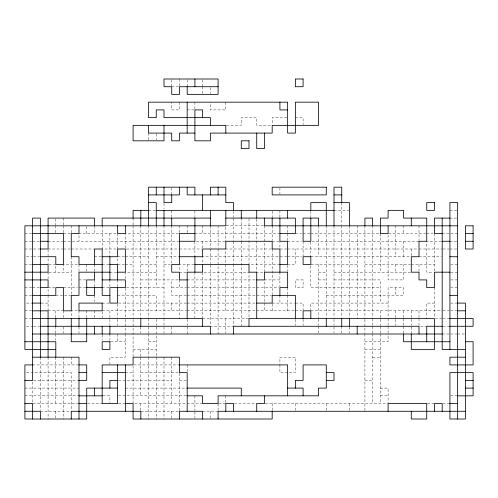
<?xml version="1.0" encoding="UTF-8"?>
<svg xmlns="http://www.w3.org/2000/svg" width="498" height="498" viewBox="0 0 498 498"><rect width="100%" height="100%" fill="white"/><g stroke="black" fill="none" stroke-linecap="round" stroke-linejoin="round"><path stroke-width="0.37" stroke-dasharray="2.49 1.87" d="M171.723 86.72L178.676 86.72M187.18 109.902L194.133 109.902M286.867 117.634L272.182 117.634L272.182 124.587M295.364 117.634L303.095 117.634L303.095 124.587M226.59 125.359L241.275 125.359L241.275 117.634L256.725 117.634L256.725 125.359L271.41 125.359M148.541 210.361L155.494 210.361M334.002 210.361L348.687 210.361M449.918 210.361L456.871 210.361M449.918 218.087L456.871 218.087M263.685 225.818L225.818 225.818L225.818 241.275M24.9 233.543L31.853 233.543M63.539 233.543L70.492 233.543M116.084 233.543L78.995 233.543L78.995 241.275M178.676 233.543L125.359 233.543L125.359 249L178.676 249M194.905 233.543L279.135 233.543M295.364 233.543L301.545 233.543M303.095 233.543L310.049 233.543M310.82 233.543L379.594 233.543M425.964 233.543L388.098 233.543L388.098 279.913L403.554 279.913L403.554 264.457M426.736 233.543L432.918 233.543M442.187 233.543L457.643 233.543M24.9 241.275L31.853 241.275M32.625 241.275L39.585 241.275M48.082 241.275L62.767 241.275M63.539 241.275L178.676 241.275M225.046 241.275L194.905 241.275L194.905 256.725M272.182 241.275L279.135 241.275M287.639 241.275L301.545 241.275M419.005 241.275L310.82 241.275L310.82 255.953M441.415 241.275L426.736 241.275L426.736 272.182L432.918 272.182M449.918 241.275L457.643 241.275M24.9 249L31.853 249M33.403 249L40.357 249M48.082 249L62.767 249M63.539 249L70.492 249M71.264 249L93.674 249M116.084 249L102.177 249L102.177 225.818M179.454 249L201.864 249M271.41 249L225.818 249L225.818 310.82M286.867 249L279.913 249L279.913 241.275M287.639 249L418.233 249M419.005 249L442.187 249M442.965 249L449.146 249M449.918 249L457.643 249M26.444 256.725L31.853 256.725M33.403 256.725L39.585 256.725M94.446 256.725L101.405 256.725M124.587 256.725L117.634 256.725L117.634 263.685M125.359 256.725L148.541 256.725M156.266 256.725L179.454 256.725M286.867 256.725L202.636 256.725L202.636 263.685M287.639 256.725L301.545 256.725M310.82 256.725L410.508 256.725M419.005 256.725L441.415 256.725M24.9 264.457L31.853 264.457M48.854 264.457L55.813 264.457L55.813 272.182M77.445 264.457L63.539 264.457L63.539 272.182M102.177 264.457L109.13 264.457M117.634 264.457L124.587 264.457M125.359 264.457L133.084 264.457M140.816 264.457L156.266 264.457M163.998 264.457L170.179 264.457M194.133 264.457L179.454 264.457L179.454 271.41M279.913 264.457L249 264.457L249 218.087M287.639 264.457L295.364 264.457L295.364 249M357.184 264.457L310.82 264.457L310.82 287.639L380.366 287.639M364.916 264.457L410.508 264.457M411.28 264.457L434.461 264.457M450.69 264.457L457.643 264.457M48.854 272.182L71.264 272.182M109.902 272.182L117.634 272.182M156.266 272.182L125.359 272.182L125.359 279.135M179.454 272.182L186.408 272.182M318.546 272.182L326.277 272.182M334.002 272.182L410.508 272.182M450.69 272.182L457.643 272.182M78.995 279.913L85.949 279.913M140.816 279.913L178.676 279.913M187.18 279.913L256.725 279.913M279.913 279.913L264.457 279.913L264.457 301.545M318.546 279.913L326.277 279.913M334.002 279.913L380.366 279.913L380.366 303.095M450.69 279.913L457.643 279.913M24.9 287.639L31.853 287.639M32.625 287.639L39.585 287.639M48.082 287.639L55.813 287.639M63.539 287.639L77.445 287.639M78.995 287.639L85.949 287.639M102.177 287.639L109.13 287.639M163.998 287.639L125.359 287.639L125.359 317.774M171.723 287.639L186.408 287.639M187.18 287.639L255.953 287.639M256.725 287.639L279.135 287.639M450.69 287.639L456.871 287.639M24.9 295.364L31.853 295.364M55.813 295.364L70.492 295.364M117.634 295.364L156.266 295.364L156.266 310.82M186.408 295.364L171.723 295.364L171.723 279.913M187.18 295.364L271.41 295.364M326.277 295.364L403.554 295.364L403.554 287.639L388.098 287.639L388.098 317.774M26.444 303.095L31.853 303.095M41.129 303.095L48.082 303.095M102.177 303.095L109.13 303.095M186.408 303.095L117.634 303.095L117.634 317.774M187.18 303.095L255.953 303.095M272.182 303.095L294.592 303.095M295.364 303.095L303.095 303.095L303.095 310.049M388.098 303.095L310.82 303.095L310.82 310.049M434.461 303.095L426.736 303.095L426.736 317.774M450.69 303.095L457.643 303.095M24.9 310.82L31.853 310.82M48.082 310.82L62.767 310.82M77.445 310.82L71.264 310.82L71.264 317.774M102.177 310.82L186.408 310.82M187.18 310.82L255.953 310.82M256.725 310.82L294.592 310.82M295.364 310.82L301.545 310.82M310.82 310.82L442.187 310.82M442.965 310.82L449.146 310.82M450.69 310.82L457.643 310.82M24.9 318.546L32.625 318.546M202.636 318.546L249 318.546L249 272.182L202.636 272.182L202.636 317.774M435.233 318.546L442.187 318.546M442.965 318.546L449.918 318.546M26.444 326.277L32.625 326.277M33.403 326.277L39.585 326.277M420.555 326.277L426.736 326.277M442.965 326.277L449.918 326.277M442.187 334.002L449.918 334.002M450.69 334.002L456.871 334.002M457.643 334.002L464.597 334.002M110.674 341.734L125.359 341.734M148.541 341.734L156.266 341.734M364.916 341.734L388.098 341.734L388.098 334.002M133.084 349.459L156.266 349.459M364.916 349.459L380.366 349.459M372.641 357.184L380.366 357.184M32.625 364.916L78.995 364.916M133.856 364.916L179.454 364.916M26.444 372.641L71.264 372.641L71.264 410.508M125.359 372.641L133.084 372.641M140.816 372.641L179.454 372.641L179.454 411.28L140.816 411.28M287.639 372.641L279.913 372.641L279.913 364.916M289.182 372.641L295.364 372.641L295.364 357.184L279.913 357.184L279.913 364.144M33.403 380.366L78.995 380.366M118.406 380.366L171.723 380.366M179.454 380.366L187.18 380.366M364.916 380.366L372.641 380.366M24.9 388.098L78.995 388.098M125.359 388.098L187.18 388.098M380.366 388.098L388.098 388.098L388.098 402.776M24.9 395.823L78.995 395.823M102.949 395.823L109.902 395.823L109.902 402.776M118.406 395.823L187.18 395.823M380.366 395.823L388.098 395.823M450.69 395.823L457.643 395.823M78.995 403.554L32.625 403.554L32.625 380.366M87.492 403.554L102.177 403.554M118.406 403.554L125.359 403.554M202.636 403.554L133.084 403.554L133.084 364.916M218.865 403.554L225.818 403.554M234.315 403.554L256.725 403.554M265.229 403.554L388.098 403.554M427.508 403.554L434.461 403.554M442.965 403.554L449.918 403.554M40.357 411.28L71.264 411.28M202.636 411.28L218.087 411.28M434.461 233.543L434.461 271.41M434.461 287.639L434.461 317.774M419.005 225.818L419.005 240.497M419.005 264.457L419.005 271.41M419.005 310.82L419.005 317.774M419.005 318.546L419.005 325.505M411.28 249L411.28 255.953M411.28 310.82L411.28 317.774M411.28 319.324L411.28 325.505M411.28 327.049L411.28 333.23M403.554 225.818L403.554 233.543M403.554 241.275L403.554 256.725M403.554 310.82L403.554 317.774M403.554 318.546L403.554 325.505M403.554 326.277L403.554 333.23M395.823 225.818L395.823 256.725M395.823 264.457L395.823 272.182M395.823 287.639L395.823 295.364M395.823 310.82L395.823 317.774M395.823 319.324L395.823 325.505M388.098 318.546L388.098 325.505M388.098 326.277L388.098 333.23M380.366 233.543L380.366 272.182M380.366 310.82L380.366 317.774M380.366 319.324L380.366 325.505M380.366 326.277L380.366 333.23M380.366 334.002L380.366 403.554M372.641 225.818L372.641 317.774M372.641 318.546L372.641 325.505M372.641 326.277L372.641 333.23M372.641 334.002L372.641 403.554M364.916 225.818L364.916 317.774M364.916 319.324L364.916 333.23M364.916 334.002L364.916 410.508M357.184 225.818L357.184 317.774M349.459 225.818L349.459 318.546M349.459 327.049L349.459 333.23M349.459 403.554L349.459 410.508M341.734 202.636L341.734 225.046M341.734 225.818L341.734 317.774M341.734 326.277L341.734 333.23M334.002 225.818L334.002 317.774M334.002 319.324L334.002 325.505M334.002 327.049L334.002 333.23M326.277 225.818L326.277 317.774M326.277 403.554L326.277 410.508M318.546 225.818L318.546 256.725M318.546 264.457L318.546 318.546M318.546 319.324L318.546 325.505M318.546 326.277L318.546 333.23M310.82 211.133L310.82 217.315M303.095 241.275L303.095 255.953M303.095 319.324L303.095 325.505M295.364 319.324L295.364 325.505M295.364 403.554L295.364 410.508M287.639 225.818L287.639 232.771M287.639 233.543L287.639 240.497M287.639 265.229L287.639 271.41M287.639 287.639L287.639 294.592M287.639 295.364L287.639 310.82M279.913 187.951L279.913 194.133M279.913 210.361L279.913 217.315M279.913 272.182L279.913 286.867M279.913 295.364L279.913 303.095M272.182 211.133L272.182 217.315M272.182 225.818L272.182 240.497M272.182 249L272.182 294.592M272.182 303.867L272.182 310.82M272.182 403.554L272.182 410.508M264.457 225.818L264.457 272.182L256.725 272.182L256.725 218.087M264.457 303.095L264.457 310.82M241.275 218.087L241.275 240.497M241.275 241.275L241.275 326.277M233.543 211.133L233.543 217.315M233.543 218.087L233.543 240.497M233.543 241.275L233.543 263.685M233.543 264.457L233.543 326.277L210.361 326.277L210.361 264.457M225.818 102.177L225.818 109.902L210.361 109.902L210.361 102.177M225.818 318.546L225.818 333.23M225.818 395.823L225.818 402.776M218.087 225.818L218.087 248.228M218.087 249L218.087 334.002M218.087 403.554L218.087 410.508M210.361 87.492L210.361 93.674M210.361 225.818L210.361 248.228M210.361 249L210.361 263.685M210.361 411.28L210.361 418.233M202.636 79.767L202.636 85.949M202.636 86.72L202.636 93.674M202.636 225.818L202.636 233.543M202.636 241.275L202.636 248.228M194.905 102.177L194.905 109.13M194.905 211.133L194.905 217.315M194.905 272.182L194.905 317.774M194.905 395.823L194.905 410.508M194.905 412.051L194.905 418.233M187.18 79.767L187.18 85.949M187.18 225.818L187.18 232.771M187.18 264.457L187.18 271.41M187.18 319.324L187.18 325.505M187.18 327.049L187.18 334.002M187.18 364.916L187.18 371.869M179.454 78.995L179.454 85.949M179.454 102.177L179.454 109.902L171.723 109.902L171.723 102.177M179.454 225.818L179.454 232.771M179.454 279.913L179.454 287.639M179.454 295.364L179.454 317.774M171.723 79.767L171.723 85.949M171.723 187.951L171.723 194.133M171.723 210.361L171.723 217.315M171.723 225.818L171.723 263.685M171.723 303.095L171.723 310.82M171.723 327.049L171.723 334.002M171.723 357.184L171.723 403.554M171.723 411.28L171.723 419.005M163.998 203.408L163.998 208.818M163.998 225.818L163.998 317.774M163.998 318.546L163.998 325.505M163.998 327.049L163.998 333.23M163.998 357.184L163.998 419.005M156.266 133.856L156.266 140.044M156.266 225.818L156.266 287.639M156.266 319.324L156.266 325.505M156.266 327.049L156.266 356.412M156.266 357.184L156.266 419.005M148.541 133.084L148.541 140.044M148.541 225.818L148.541 317.774M148.541 318.546L148.541 325.505M148.541 327.049L148.541 333.23M148.541 334.002L148.541 356.412M148.541 357.184L148.541 419.005M140.816 225.818L140.816 317.774M140.816 327.049L140.816 333.23M140.816 349.459L140.816 356.412M140.816 357.184L140.816 395.823M140.816 403.554L140.816 410.508M133.084 218.087L133.084 225.046M133.084 225.818L133.084 317.774M133.084 319.324L133.084 356.412M125.359 319.324L125.359 333.23M125.359 334.002L125.359 357.184L109.902 357.184L109.902 364.144M117.634 233.543L117.634 249M117.634 279.913L117.634 286.867M117.634 319.324L117.634 325.505M117.634 334.002L117.634 341.734M109.902 233.543L109.902 255.953M109.902 279.913L109.902 286.867M109.902 310.82L109.902 317.774M109.902 319.324L109.902 325.505M109.902 334.002L109.902 340.184M102.177 311.592L102.177 317.774M102.177 334.774L102.177 340.184M94.446 225.818L94.446 233.543M94.446 264.457L94.446 271.41M94.446 279.913L94.446 286.867M94.446 295.364L94.446 301.545M94.446 310.82L94.446 317.774M86.72 226.59L86.72 233.543M86.72 264.457L86.72 271.41M86.72 310.82L86.72 317.774M78.995 264.457L78.995 271.41M78.995 310.82L78.995 317.774M78.995 327.049L78.995 333.23M71.264 225.818L71.264 232.771M71.264 256.725L71.264 295.364M71.264 357.184L71.264 364.916M63.539 218.087L63.539 225.046M63.539 225.818L63.539 232.771M63.539 310.82L63.539 317.774M63.539 327.049L63.539 333.23M63.539 357.184L63.539 419.005M55.813 218.865L55.813 225.046M55.813 225.818L55.813 232.771M55.813 310.82L55.813 317.774M55.813 326.277L55.813 333.23M55.813 334.002L55.813 340.184M55.813 357.184L55.813 403.554M55.813 411.28L55.813 418.233M48.082 249.772L48.082 263.685M48.082 272.182L48.082 279.135M48.082 289.182L48.082 294.592M48.082 295.364L48.082 310.049M48.082 357.184L48.082 419.005M40.357 357.184L40.357 410.508M303.095 279.913L295.364 279.913L295.364 287.639L303.095 287.639L303.095 279.913"/><path stroke-width="0.75" d="M218.087 86.72L179.454 86.72L179.454 94.446L171.723 94.446L171.723 86.72L163.998 86.72L163.998 78.995L218.087 78.995L218.087 94.446L187.18 94.446L187.18 86.72M287.639 109.902L279.913 109.902L279.913 102.177M194.905 133.084L179.454 133.084L179.454 140.816L171.723 140.816L171.723 133.084L148.541 133.084L148.541 125.359M148.541 194.905L179.454 194.905L179.454 187.18M225.818 194.905L187.18 194.905L187.18 187.18M334.002 194.905L341.734 194.905M148.541 202.636L156.266 202.636L156.266 225.818M334.002 202.636L349.459 202.636L349.459 225.818M148.541 210.361L133.084 210.361L133.084 218.087M156.266 210.361L334.002 210.361M210.361 218.087L102.177 218.087L102.177 225.818M225.818 218.087L295.364 218.087L295.364 233.543L279.913 233.543M449.918 218.087L434.461 218.087L434.461 233.543L442.187 233.543M457.643 225.818L264.457 225.818L264.457 218.087M32.625 233.543L63.539 233.543L63.539 264.457L55.813 264.457L55.813 256.725L40.357 256.725M194.905 233.543L179.454 233.543L179.454 264.457L171.723 264.457L171.723 272.182L179.454 272.182L179.454 279.913L187.18 279.913M465.375 233.543L473.1 233.543M40.357 241.275L48.082 241.275M179.454 241.275L194.905 241.275L194.905 218.087M442.187 241.275L449.918 241.275M465.375 241.275L473.1 241.275M40.357 249L48.082 249L48.082 218.087L94.446 218.087L94.446 225.818M102.177 256.725L117.634 256.725L117.634 249L125.359 249L125.359 272.182L117.634 272.182M179.454 256.725L202.636 256.725L202.636 249L225.818 249L225.818 241.275L272.182 241.275L272.182 249L279.913 249L279.913 272.182M449.918 256.725L457.643 256.725M32.625 264.457L48.082 264.457L48.082 272.182L24.9 272.182M102.177 264.457L78.995 264.457L78.995 256.725L71.264 256.725L71.264 233.543L78.995 233.543L78.995 225.818M109.902 264.457L117.634 264.457L117.634 279.913M194.905 264.457L249 264.457L249 272.182L256.725 272.182L256.725 318.546M279.913 264.457L287.639 264.457L287.639 241.275L279.913 241.275L279.913 218.087M109.902 272.182L78.995 272.182L78.995 295.364L71.264 295.364L71.264 310.82L63.539 310.82L63.539 287.639L55.813 287.639L55.813 295.364L32.625 295.364M449.918 272.182L434.461 272.182L434.461 287.639L426.736 287.639L426.736 279.913L419.005 279.913L419.005 272.182L411.28 272.182L411.28 256.725L419.005 256.725L419.005 241.275L426.736 241.275L426.736 218.087L403.554 218.087L403.554 210.361L388.098 210.361L388.098 218.087L380.366 218.087L380.366 233.543L388.098 233.543L388.098 225.818M24.9 279.913L48.082 279.913L48.082 287.639L40.357 287.639M102.177 279.913L125.359 279.913L125.359 287.639L109.902 287.639L109.902 303.095L117.634 303.095L117.634 287.639M256.725 279.913L264.457 279.913L264.457 272.182L287.639 272.182L287.639 287.639L279.913 287.639L279.913 295.364M86.72 287.639L102.177 287.639M109.902 295.364L102.177 295.364L102.177 249L94.446 249L94.446 264.457M449.918 295.364L457.643 295.364M32.625 303.095L40.357 303.095M256.725 303.095L272.182 303.095L272.182 295.364L295.364 295.364L295.364 318.546M457.643 303.095L465.375 303.095L465.375 419.005L449.918 419.005L449.918 372.641L473.1 372.641L473.1 395.823L457.643 395.823M32.625 310.82L48.082 310.82L48.082 357.184M457.643 310.82L465.375 310.82M32.625 318.546L202.636 318.546L202.636 326.277M449.918 318.546L473.1 318.546L473.1 326.277L449.918 326.277M40.357 326.277L210.361 326.277L210.361 334.002M442.187 326.277L426.736 326.277L426.736 341.734M32.625 334.002L442.187 334.002M24.9 341.734L55.813 341.734L55.813 357.184M449.918 341.734L403.554 341.734L403.554 334.002M465.375 341.734L473.1 341.734L473.1 364.916L449.918 364.916L449.918 357.184L465.375 357.184M55.813 349.459L24.9 349.459L24.9 225.818L225.818 225.818L225.818 210.361M465.375 349.459L442.187 349.459L442.187 218.087M32.625 357.184L78.995 357.184L78.995 419.005M32.625 364.916L24.9 364.916L24.9 419.005L86.72 419.005L86.72 388.098L117.634 388.098M78.995 364.916L86.72 364.916L86.72 380.366L78.995 380.366M179.454 364.916L287.639 364.916L287.639 395.823M78.995 372.641L86.72 372.641M102.177 372.641L125.359 372.641M326.277 372.641L334.002 372.641L334.002 380.366L326.277 380.366M24.9 380.366L32.625 380.366L32.625 218.087L40.357 218.087L40.357 357.184M117.634 380.366L109.902 380.366L109.902 388.098M465.375 380.366L473.1 380.366M187.18 388.098L241.275 388.098L241.275 395.823M287.639 388.098L303.095 388.098L303.095 395.823M465.375 388.098L473.1 388.098M78.995 395.823L102.177 395.823M187.18 395.823L202.636 395.823L202.636 403.554L218.087 403.554L218.087 395.823L318.546 395.823L318.546 388.098L326.277 388.098L326.277 364.916L303.095 364.916L303.095 380.366L295.364 380.366L295.364 388.098M24.9 403.554L32.625 403.554L32.625 419.005M78.995 403.554L86.72 403.554M125.359 403.554L133.084 403.554L133.084 419.005L272.182 419.005L272.182 411.28M449.918 403.554L457.643 403.554M24.9 411.28L40.357 411.28L40.357 419.005M465.375 411.28L218.087 411.28L218.087 419.005M457.643 419.005L457.643 202.636L449.918 202.636L449.918 349.459M442.187 411.28L442.187 403.554L434.461 403.554L434.461 411.28M419.005 334.002L419.005 326.277L233.543 326.277L233.543 334.002M411.28 218.087L411.28 225.818M411.28 334.002L411.28 349.459L434.461 349.459L434.461 318.546L249 318.546L249 326.277M411.28 411.28L411.28 419.005L426.736 419.005L426.736 403.554L388.098 403.554L388.098 411.28M372.641 225.818L372.641 218.087L364.916 218.087L364.916 225.818M357.184 326.277L357.184 334.002M349.459 318.546L349.459 326.277M341.734 202.636L341.734 187.18L334.002 187.18L334.002 225.818M341.734 318.546L341.734 326.277M326.277 225.818L326.277 202.636L310.82 202.636L310.82 210.361M326.277 318.546L326.277 326.277M318.546 225.818L318.546 218.087L303.095 218.087L303.095 241.275L310.82 241.275L310.82 218.087M310.82 318.546L310.82 310.82L303.095 310.82L303.095 318.546M287.639 210.361L287.639 218.087M272.182 218.087L272.182 225.818M264.457 133.084L264.457 148.541L256.725 148.541L256.725 133.084M264.457 395.823L264.457 403.554L256.725 403.554L256.725 411.28M256.725 210.361L256.725 218.087M241.275 210.361L241.275 218.087M233.543 210.361L233.543 202.636L225.818 202.636L225.818 187.18L210.361 187.18L210.361 194.905M233.543 411.28L233.543 403.554L225.818 403.554L225.818 411.28M225.818 133.084L225.818 125.359L133.084 125.359L133.084 140.816L163.998 140.816L163.998 125.359M218.087 187.18L218.087 194.905M210.361 125.359L210.361 117.634L163.998 117.634L163.998 109.902L156.266 109.902L156.266 117.634L148.541 117.634L148.541 102.177L287.639 102.177L287.639 133.084L295.364 133.084L295.364 102.177L318.546 102.177L318.546 125.359L272.182 125.359L272.182 133.084L210.361 133.084L210.361 140.816L194.905 140.816L194.905 109.902L202.636 109.902L202.636 117.634M210.361 210.361L210.361 225.818M202.636 194.905L202.636 210.361M202.636 264.457L202.636 272.182L187.18 272.182L187.18 318.546M202.636 419.005L202.636 411.28L179.454 411.28L179.454 419.005M194.905 78.995L194.905 86.72M194.905 194.905L194.905 187.18L148.541 187.18L148.541 225.818M194.905 256.725L194.905 272.182M187.18 102.177L187.18 133.084M187.18 411.28L187.18 372.641L179.454 372.641L179.454 357.184L133.084 357.184L133.084 364.916L102.177 364.916L102.177 403.554L117.634 403.554L117.634 364.916M171.723 194.905L171.723 202.636L163.998 202.636L163.998 187.18M171.723 218.087L171.723 225.818M163.998 210.361L163.998 225.818M156.266 187.18L156.266 194.905M140.816 210.361L140.816 225.818M140.816 318.546L140.816 326.277M140.816 419.005L140.816 411.28L71.264 411.28L71.264 419.005M125.359 225.818L125.359 233.543L117.634 233.543L117.634 225.818M125.359 364.916L125.359 411.28M109.902 256.725L109.902 279.913M109.902 326.277L109.902 334.002M102.177 326.277L102.177 334.002M94.446 272.182L94.446 279.913L86.72 279.913L86.72 295.364L94.446 295.364L94.446 287.639M94.446 326.277L94.446 334.002M94.446 388.098L94.446 395.823M86.72 318.546L86.72 341.734L71.264 341.734L71.264 318.546M78.995 318.546L78.995 326.277M55.813 318.546L55.813 326.277M303.095 78.995L295.364 78.995L295.364 86.72L303.095 86.72L303.095 78.995M249 140.816L241.275 140.816L241.275 148.541L249 148.541L249 140.816M326.277 187.18L272.182 187.18L272.182 194.905L326.277 194.905L326.277 187.18M434.461 202.636L426.736 202.636L426.736 210.361L434.461 210.361L434.461 202.636M473.1 225.818L465.375 225.818L465.375 249L473.1 249L473.1 225.818M310.82 256.725L303.095 256.725L303.095 264.457L310.82 264.457L310.82 256.725M102.177 303.095L78.995 303.095L78.995 310.82L102.177 310.82L102.177 303.095M109.902 341.734L102.177 341.734L102.177 349.459L109.902 349.459L109.902 341.734"/></g></svg>
